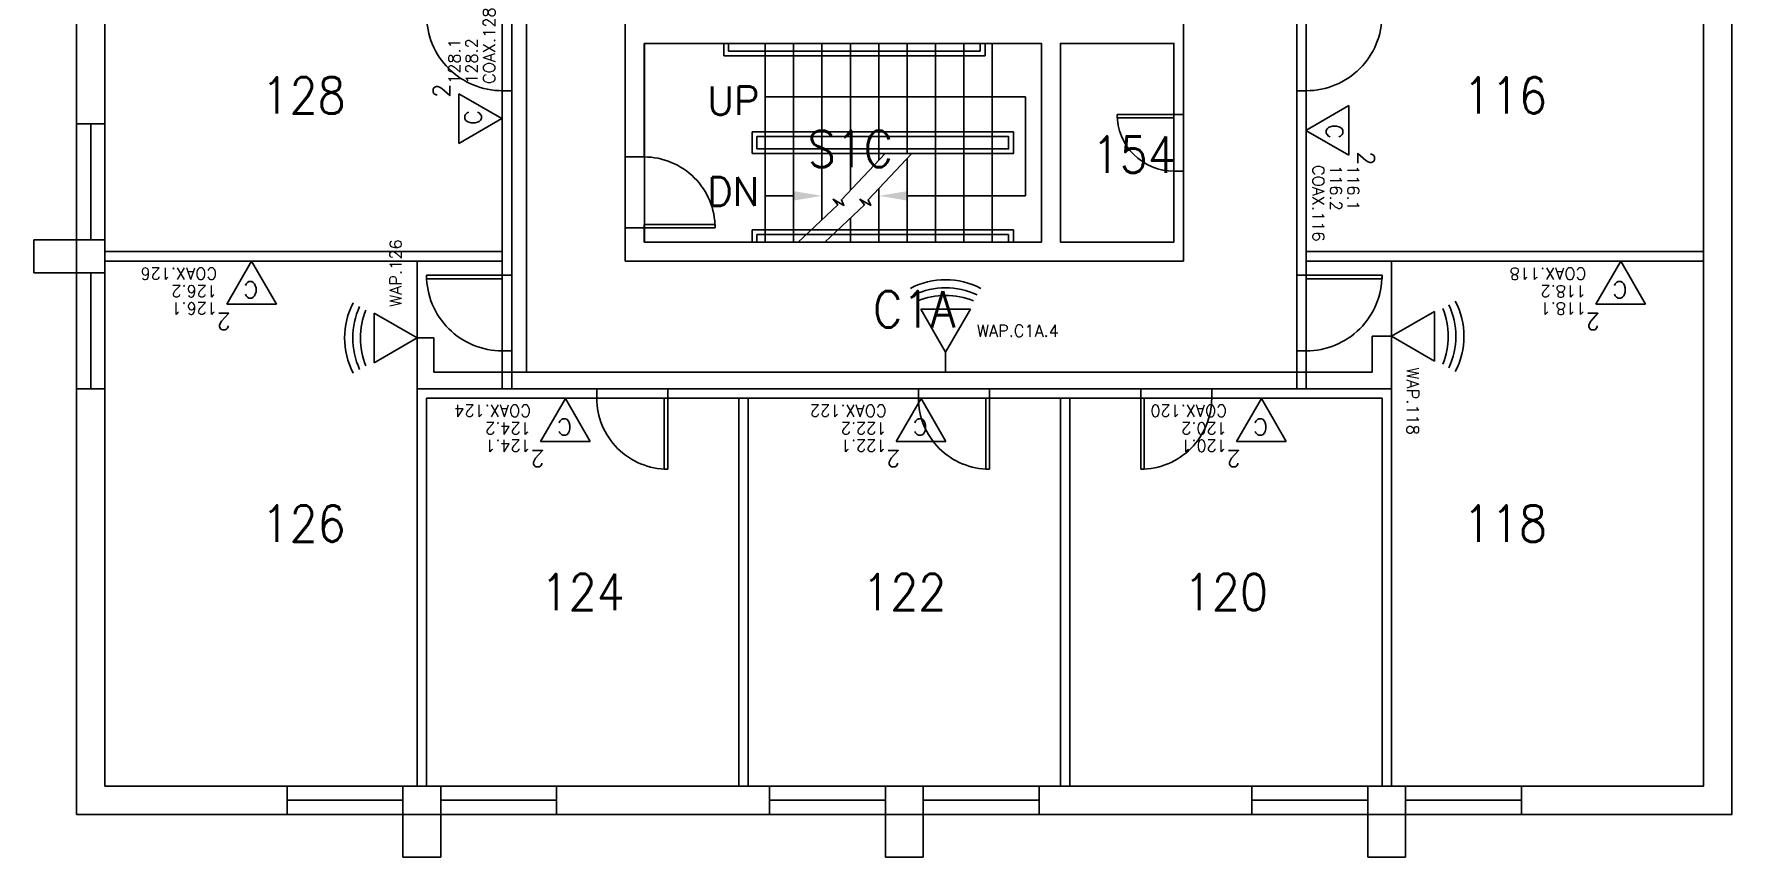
# Model space of a CAD drawing. Header units: inches. Extents: x -460 to 10305, y -938 to 5356.
# Drawn here: x -18 to 700, y 1931 to 2279 of the extents above; entities that cross this region are included whole.
import ezdxf
from ezdxf.enums import TextEntityAlignment as Align

# ---------------------------------------------------------------- set-up
doc = ezdxf.new("R2010")
doc.units = ezdxf.units.IN
doc.header["$MEASUREMENT"] = 0
doc.set_wipeout_variables(frame=1)
doc.linetypes.add('01-0263-01-DWG-BFP-ARCH$0$763', pattern=[5.0001, 5, -0.0001])
for name, color, linetype in [('01-0263-01-DWG-BFP-ARCH$0$SP-AREA', 250, '01-0263-01-DWG-BFP-ARCH$0$763'), ('01-0263-01-DWG-BFP-ARCH$0$SP-DOORS', 5, 'Continuous'), ('01-0263-01-DWG-BFP-ARCH$0$SP-GROSS', 30, 'Continuous'), ('01-0263-01-DWG-BFP-ARCH$0$SP-GUARDRAIL', 150, 'Continuous'), ('01-0263-01-DWG-BFP-ARCH$0$SP-RMNO', 7, 'Continuous'), ('01-0263-01-DWG-BFP-ARCH$0$SP-ROOM', 7, 'Continuous'), ('01-0263-01-DWG-BFP-ARCH$0$SP-STAIRS', 1, 'Continuous'), ('01-0263-01-DWG-BFP-ARCH$0$SP-TEXT', 72, 'Continuous'), ('01-0263-01-DWG-BFP-ARCH$0$SP-WALL', 7, 'Continuous'), ('01-0263-01-DWG-BFP-ARCH$0$SP-WINDOWS', 6, 'Continuous'), ('T-Anno-Soffit', 200, 'Continuous'), ('T-Comm-E', 1, 'Continuous'), ('T-Comm-E-Wireless', 1, 'Continuous'), ('T-Comm-Path', 40, 'Continuous')]:
    doc.layers.add(name, color=color, linetype=linetype)
doc.layers.get('01-0263-01-DWG-BFP-ARCH$0$SP-ROOM').off()
doc.styles.add('01-0263-01-DWG-BFP-ARCH$0$ROMANS', font='ROMANS.shx', dxfattribs={"width": 0.9})
doc.styles.add('01-0263-01-DWG-BFP-ARCH$0$STANDARD', font='TXT.shx', dxfattribs={"height": 12})
doc.styles.add('3-32', font='SIMPLEX.shx', dxfattribs={"height": 9})

# ---------------------------------------------------------------- blocks, each defined once
blk = doc.blocks.new('01-0263-01-DWG-BFP-ARCH$0$DOR00')
at = {"color": 0}
for p, q in [((0, 1), (0, 0)), ((1, 0), (1, 1))]:
    blk.add_line(p, q, dxfattribs=at)
blk = doc.blocks.new('01-0263-01-DWG-BFP-ARCH$0$DOR01')
at = {"color": 0}
for p, q in [((1, 1), (0, 1)), ((0, 1), (0, 0)), ((1, 0), (1, 1)), ((0, 0), (1, 0))]:
    blk.add_line(p, q, dxfattribs=at)
blk = doc.blocks.new('01-0263-01-DWG-BFP-ARCH$0$FMGRM1')
at = {"style": '01-0263-01-DWG-BFP-ARCH$0$ROMANS', "width": 0.9}
for tag, p in [('RMAREA', (0, -0.2836)), ('DATA1', (0, -0.443)), ('DATA2', (0, -0.6024)), ('DATA3', (0, -0.7618)), ('DATA4', (0, -0.9213)), ('DATA5', (0, -1.0807))]:
    blk.add_attdef(tag, text='', height=0.1172, dxfattribs=at).set_placement(p, align=Align.CENTER)
at = {"linetype": 'Continuous'}
blk.add_wipeout([(-0.375, -0.125), (0.375, -0.125), (0.375, 0.125), (-0.375, 0.125)], dxfattribs=at)
at = {"layer": '01-0263-01-DWG-BFP-ARCH$0$SP-RMNO', "style": '01-0263-01-DWG-BFP-ARCH$0$ROMANS', "width": 0.9}
blk.add_attdef('RMNUMB', text='', height=0.16, dxfattribs=at).set_placement((0, 0), align=Align.MIDDLE)
blk = doc.blocks.new('01-0263-01-DWG-BFP-ARCH', base_point=(1295.16, 1353.43))
at = {"layer": '01-0263-01-DWG-BFP-ARCH$0$SP-AREA'}
blk.add_lwpolyline([(1527.16, 2407.43), (1479.16, 2407.43), (1479.16, 1533.43), (1811.16, 1533.43), (1811.16, 2461.43), (1479.16, 2461.43), (1479.16, 2407.43), (1527.16, 2407.43), (1763.16, 2407.43), (1763.16, 1587.43), (1527.16, 1587.43), (1527.16, 2407.43)], close=True, dxfattribs=at)
at = {"layer": '01-0263-01-DWG-BFP-ARCH$0$SP-AREA', "linetype": 'Continuous'}
for points in [[(1475.16, 1591.43), (1475.16, 1723.43), (1307.16, 1723.43), (1307.16, 1591.43)], [(1983.16, 1591.43), (1983.16, 1723.43), (1815.16, 1723.43), (1815.16, 1591.43)], [(1535.36, 1679.37), (1703.16, 1679.43), (1703.16, 1595.43), (1535.36, 1595.37), (1535.36, 1679.37)], [(1759.16, 1658.05), (1759.16, 1679.43), (1711.16, 1679.43), (1711.16, 1595.43), (1759.16, 1595.43), (1759.16, 1625.43)], [(1307.16, 1365.43), (1439.16, 1365.43), (1439.16, 1533.43), (1475.16, 1533.43), (1475.16, 1587.43), (1307.16, 1587.43)], [(1851.16, 1365.43), (1983.16, 1365.43), (1983.16, 1587.43), (1815.16, 1587.43), (1815.16, 1533.43), (1851.16, 1533.43)], [(1443.16, 1365.43), (1575.16, 1365.43), (1575.16, 1529.43), (1443.16, 1529.43)], [(1711.16, 1529.43), (1579.16, 1529.43), (1579.16, 1365.43), (1711.16, 1365.43)], [(1715.16, 1365.43), (1847.16, 1365.43), (1847.16, 1529.43), (1715.16, 1529.43)]]:
    blk.add_lwpolyline(points, close=True, dxfattribs=at)
at = {"layer": '01-0263-01-DWG-BFP-ARCH$0$SP-DOORS'}
for points in [[(1475.16, 1659.43, -0.414214), (1443.16, 1691.43, -0.414214)], [(1815.16, 1659.43, 0.414214), (1847.16, 1691.43, 0.414214)], [(1759.16, 1625.43, -0.414214), (1735.16, 1649.43, -0.414214)], [(1535.16, 1631.43, -0.414214), (1565.16, 1601.43, -0.414214)], [(1475.16, 1549.43, -0.414214), (1443.16, 1581.43, -0.414214)], [(1815.16, 1549.43, 0.414214), (1847.16, 1581.43, 0.414214)], [(1515.16, 1529.43, 0.414214), (1545.16, 1499.43, 0.414214)], [(1651.16, 1529.43, 0.414214), (1681.16, 1499.43, 0.414214)], [(1775.16, 1529.43, -0.414214), (1745.16, 1499.43, -0.414214)]]:
    blk.add_lwpolyline(points, format="xyb", dxfattribs=at)
at = {"layer": '01-0263-01-DWG-BFP-ARCH$0$SP-GROSS'}
blk.add_lwpolyline([(1995.16, 2641.42), (1295.16, 2641.43), (1295.16, 1353.43), (1995.06, 1353.48), (1995.03, 1373.67), (1995.16, 2641.42)], close=True, dxfattribs=at)
at = {"layer": '01-0263-01-DWG-BFP-ARCH$0$SP-GUARDRAIL'}
for p, q in [((1568.88, 1679.43), (1568.88, 1674.21)), ((1568.88, 1674.21), (1679.3, 1674.21)), ((1570.88, 1679.43), (1570.88, 1676.21)), ((1570.88, 1676.21), (1677.3, 1676.21)), ((1677.3, 1676.21), (1677.3, 1679.43)), ((1679.3, 1674.21), (1679.3, 1679.43)), ((1580.87, 1595.43), (1580.87, 1600.64)), ((1580.87, 1600.64), (1691.28, 1600.64)), ((1582.87, 1595.43), (1582.87, 1598.64)), ((1582.87, 1598.64), (1689.28, 1598.64)), ((1689.28, 1598.64), (1689.28, 1595.43)), ((1691.28, 1600.64), (1691.28, 1595.43))]:
    blk.add_line(p, q, dxfattribs=at)
for points in [[(1580.87, 1642.01), (1580.87, 1637.43)], [(1691.28, 1637.43), (1691.28, 1642.01), (1580.87, 1642.01)], [(1691.28, 1637.43), (1691.28, 1632.84), (1580.87, 1632.84)], [(1580.87, 1632.84), (1580.87, 1637.43)], [(1582.87, 1640.01), (1582.87, 1637.43)], [(1689.28, 1637.43), (1689.28, 1640.01), (1582.87, 1640.01)], [(1689.28, 1637.43), (1689.28, 1634.84), (1582.87, 1634.84)], [(1582.87, 1634.84), (1582.87, 1637.43)]]:
    blk.add_lwpolyline(points, dxfattribs=at)
at = {"layer": '01-0263-01-DWG-BFP-ARCH$0$SP-STAIRS'}
for p, q in [((1586.37, 1595.43), (1586.37, 1679.43)), ((1598.37, 1595.43), (1598.37, 1679.43)), ((1610.37, 1604.88), (1610.37, 1679.43)), ((1622.37, 1617.34), (1622.37, 1679.43)), ((1634.37, 1630.02), (1634.37, 1679.43)), ((1646.37, 1632.84), (1646.37, 1679.43)), ((1658.37, 1595.43), (1658.37, 1679.43)), ((1670.37, 1595.43), (1670.37, 1679.43)), ((1682.37, 1595.43), (1682.37, 1679.43)), ((1646.37, 1595.43), (1646.37, 1630.75)), ((1634.37, 1595.43), (1634.37, 1618.07)), ((1622.37, 1595.43), (1622.37, 1605.53))]:
    blk.add_line(p, q, dxfattribs=at)
for points in [[(1600.3, 1595.43), (1617.04, 1611.14), (1615.08, 1613.53), (1619.65, 1610.92), (1618.56, 1613.31), (1637.04, 1632.84)], [(1611.6, 1595.43), (1628.34, 1611.14), (1626.39, 1613.53), (1630.95, 1610.92), (1629.87, 1613.31), (1648.35, 1632.84)]]:
    blk.add_lwpolyline(points, dxfattribs=at)
at = {"layer": '01-0263-01-DWG-BFP-ARCH$0$SP-TEXT'}
for p, q in [((1696.39, 1656.9), (1586.37, 1656.9)), ((1696.39, 1614.98), (1696.39, 1656.9)), ((1598.37, 1614.98), (1586.37, 1614.98)), ((1646.37, 1614.98), (1696.39, 1614.98))]:
    blk.add_line(p, q, dxfattribs=at)
for points in [[(1598.37, 1616.98), (1598.37, 1612.98), (1610.37, 1614.98)], [(1646.37, 1612.98), (1646.37, 1616.98), (1634.37, 1614.98)]]:
    blk.add_solid(points, dxfattribs=at)
at = {"layer": '01-0263-01-DWG-BFP-ARCH$0$SP-WALL'}
for p, q in [((1983.16, 2629.43), (1983.16, 1365.43)), ((1295.16, 1904.43), (1295.16, 1353.43)), ((1307.16, 1365.43), (1307.16, 1904.43)), ((1527.16, 1631.43), (1527.16, 1807.93)), ((1763.16, 1649.43), (1763.16, 1801.43)), ((1535.16, 1679.43), (1703.16, 1679.43)), ((1535.16, 1631.43), (1535.16, 1679.43)), ((1703.16, 1595.43), (1703.16, 1679.43)), ((1711.16, 1595.43), (1711.16, 1679.43)), ((1711.16, 1679.43), (1759.16, 1679.43)), ((1759.16, 1649.43), (1759.16, 1679.43)), ((1475.16, 1581.43), (1475.16, 1659.43)), ((1479.16, 1581.43), (1479.16, 1659.43)), ((1811.16, 1581.43), (1811.16, 1659.43)), ((1815.16, 1581.43), (1815.16, 1659.43)), ((1295.16, 1645.43), (1307.16, 1645.43)), ((1759.16, 1595.43), (1759.16, 1625.43)), ((1763.16, 1587.43), (1763.16, 1625.43)), ((1527.16, 1587.43), (1527.16, 1601.43)), ((1535.16, 1595.43), (1535.16, 1601.43)), ((1307.16, 1596.43), (1277.16, 1596.43)), ((1277.16, 1596.43), (1277.16, 1582.43)), ((1295.16, 1596.43), (1295.16, 1582.43)), ((1535.16, 1595.43), (1703.16, 1595.43)), ((1711.16, 1595.43), (1759.16, 1595.43)), ((1307.16, 1591.43), (1475.16, 1591.43)), ((1307.16, 1587.43), (1475.16, 1587.43)), ((1527.16, 1587.43), (1763.16, 1587.43)), ((1983.16, 1591.43), (1815.16, 1591.43)), ((1983.16, 1587.43), (1815.16, 1587.43)), ((1277.16, 1582.43), (1307.16, 1582.43)), ((1475.16, 1533.43), (1475.16, 1549.43)), ((1479.16, 1534.17), (1479.16, 1549.43)), ((1479.16, 1533.43), (1479.16, 1549.41)), ((1811.16, 1533.43), (1811.16, 1549.43)), ((1815.16, 1533.43), (1815.16, 1549.43)), ((1295.16, 1533.43), (1307.16, 1533.43)), ((1439.16, 1533.43), (1479.16, 1533.43)), ((1439.16, 1365.43), (1439.16, 1533.43)), ((1443.16, 1529.43), (1515.16, 1529.43)), ((1443.16, 1365.43), (1443.16, 1529.43)), ((1545.16, 1533.43), (1651.16, 1533.43)), ((1545.16, 1529.43), (1651.16, 1529.43)), ((1575.16, 1365.43), (1575.16, 1529.43)), ((1579.16, 1365.43), (1579.16, 1529.43)), ((1681.16, 1533.43), (1745.16, 1533.43)), ((1681.16, 1529.43), (1745.16, 1529.43)), ((1711.16, 1365.43), (1711.16, 1529.43)), ((1715.16, 1365.43), (1715.16, 1529.43)), ((1775.16, 1533.43), (1851.16, 1533.43)), ((1775.16, 1529.43), (1847.16, 1529.43)), ((1847.16, 1365.43), (1847.16, 1529.43)), ((1851.16, 1365.43), (1851.16, 1533.43)), ((1307.16, 1365.43), (1983.16, 1365.43)), ((1384.16, 1365.43), (1384.16, 1353.43)), ((1433.16, 1365.43), (1433.16, 1335.43)), ((1449.16, 1365.43), (1433.16, 1365.43)), ((1449.16, 1335.43), (1449.16, 1365.43)), ((1498.16, 1365.43), (1498.16, 1353.43)), ((1588.16, 1365.43), (1588.16, 1353.43)), ((1653.16, 1365.43), (1637.16, 1365.43)), ((1637.16, 1365.43), (1637.16, 1335.43)), ((1653.16, 1335.43), (1653.16, 1365.43)), ((1702.16, 1365.43), (1702.16, 1353.43)), ((1792.16, 1365.43), (1792.16, 1353.43)), ((1841.16, 1365.43), (1841.16, 1335.43)), ((1857.16, 1365.43), (1841.16, 1365.43)), ((1857.16, 1335.43), (1857.16, 1365.43)), ((1906.16, 1365.43), (1906.16, 1353.43)), ((1295.16, 1353.43), (1995.16, 1353.43)), ((1433.16, 1335.43), (1449.16, 1335.43)), ((1637.16, 1335.43), (1653.16, 1335.43)), ((1841.16, 1335.43), (1857.16, 1335.43))]:
    blk.add_line(p, q, dxfattribs=at)
blk.add_lwpolyline([(1449.16, 1353.43), (1639.16, 1353.43)], dxfattribs=at)
at = {"layer": '01-0263-01-DWG-BFP-ARCH$0$SP-WINDOWS'}
for p, q in [((1301.16, 1645.43), (1301.16, 1596.43)), ((1301.16, 1533.43), (1301.16, 1582.43)), ((1384.16, 1359.43), (1433.16, 1359.43)), ((1498.16, 1359.43), (1449.16, 1359.43)), ((1588.16, 1359.43), (1637.16, 1359.43)), ((1702.16, 1359.43), (1653.16, 1359.43)), ((1792.16, 1359.43), (1841.16, 1359.43)), ((1906.16, 1359.43), (1857.16, 1359.43))]:
    blk.add_line(p, q, dxfattribs=at)
at = {"layer": '01-0263-01-DWG-BFP-ARCH$0$SP-DOORS'}
for p, xscale, yscale, zscale, rotation in [((1759.16, 1649.43), 24, 1.5, 24, 180), ((1475.16, 1581.43), 32, 1.5, 32, 180), ((1545.16, 1529.43), 30, -1.5, 30, 270.0000000000064), ((1681.16, 1529.43), 30, -1.5, 30, 270), ((1745.16, 1529.43), 30, 1.5, 30, 270)]:
    blk.add_blockref('01-0263-01-DWG-BFP-ARCH$0$DOR01', p, dxfattribs=dict(at, xscale=xscale, yscale=yscale, zscale=zscale, rotation=rotation))
for p, xscale, yscale, zscale in [((1535.16, 1601.43), 30, 1.5, 30), ((1815.16, 1581.43), 32, -1.5, 32)]:
    blk.add_blockref('01-0263-01-DWG-BFP-ARCH$0$DOR01', p, dxfattribs=dict(at, xscale=xscale, yscale=yscale, zscale=zscale))
at = {"layer": '01-0263-01-DWG-BFP-ARCH$0$SP-WALL'}
for p, xscale, yscale, zscale, rotation in [((1475.16, 1691.43), 32, 4, 32, 270), ((1815.16, 1691.43), 32, -4, 32, 270), ((1759.16, 1649.43), 24, 4, 24, 270), ((1535.16, 1601.43), 30, 8, 30, 90), ((1475.16, 1581.43), 32, 4, 32, 270), ((1815.16, 1581.43), 32, -4, 32, 270), ((1545.16, 1529.43), 30, -4, 30, 180), ((1681.16, 1529.43), 30, -4, 30, 180)]:
    blk.add_blockref('01-0263-01-DWG-BFP-ARCH$0$DOR00', p, dxfattribs=dict(at, xscale=xscale, yscale=yscale, zscale=zscale, rotation=rotation))
at = {"layer": '01-0263-01-DWG-BFP-ARCH$0$SP-WALL', "xscale": 30, "yscale": 4, "zscale": 30}
blk.add_blockref('01-0263-01-DWG-BFP-ARCH$0$DOR00', (1745.16, 1529.43), dxfattribs=at)
at = {"layer": '01-0263-01-DWG-BFP-ARCH$0$SP-TEXT', "style": '01-0263-01-DWG-BFP-ARCH$0$STANDARD'}
for s, p in [('UP', (1583.92, 1655.25)), ('DN', (1583.92, 1616.82))]:
    blk.add_text(s, height=12, dxfattribs=at).set_placement(p, align=Align.MIDDLE_RIGHT)
at = {"layer": '01-0263-01-DWG-BFP-ARCH$0$SP-ROOM'}
ref = blk.add_blockref('01-0263-01-DWG-BFP-ARCH$0$FMGRM1', (1391.16, 1657.43), dxfattribs=dict(at, xscale=96, yscale=96, zscale=96))
ref.add_attrib('RMNUMB', '128', dxfattribs={"layer": '01-0263-01-DWG-BFP-ARCH$0$SP-RMNO', "height": 15.36, "style": '01-0263-01-DWG-BFP-ARCH$0$ROMANS', "width": 0.9}).set_placement((1391.16, 1657.43), align=Align.MIDDLE)
ref = blk.add_blockref('01-0263-01-DWG-BFP-ARCH$0$FMGRM1', (1899.16, 1657.43), dxfattribs=dict(at, xscale=96, yscale=96, zscale=96))
ref.add_attrib('RMNUMB', '116', dxfattribs={"layer": '01-0263-01-DWG-BFP-ARCH$0$SP-RMNO', "height": 15.36, "style": '01-0263-01-DWG-BFP-ARCH$0$ROMANS', "width": 0.9}).set_placement((1899.16, 1657.43), align=Align.MIDDLE)
ref = blk.add_blockref('01-0263-01-DWG-BFP-ARCH$0$FMGRM1', (1622.37, 1634.84), dxfattribs=dict(at, xscale=96, yscale=96, zscale=96))
ref.add_attrib('RMNUMB', 'S1C', dxfattribs={"layer": '01-0263-01-DWG-BFP-ARCH$0$SP-RMNO', "height": 15.36, "style": '01-0263-01-DWG-BFP-ARCH$0$ROMANS', "width": 0.9}).set_placement((1622.37, 1634.84), align=Align.MIDDLE)
ref = blk.add_blockref('01-0263-01-DWG-BFP-ARCH$0$FMGRM1', (1742.19, 1632.46), dxfattribs=dict(at, xscale=96, yscale=96, zscale=96))
ref.add_attrib('RMNUMB', '154', dxfattribs={"layer": '01-0263-01-DWG-BFP-ARCH$0$SP-RMNO', "height": 15.36, "style": '01-0263-01-DWG-BFP-ARCH$0$ROMANS', "width": 0.9}).set_placement((1742.19, 1632.46), align=Align.MIDDLE)
ref = blk.add_blockref('01-0263-01-DWG-BFP-ARCH$0$FMGRM1', (1649.37, 1567.05), dxfattribs=dict(at, xscale=96, yscale=96, zscale=96))
ref.add_attrib('RMNUMB', 'C1A', dxfattribs={"layer": '01-0263-01-DWG-BFP-ARCH$0$SP-RMNO', "height": 15.36, "style": '01-0263-01-DWG-BFP-ARCH$0$ROMANS', "width": 0.9}).set_placement((1649.37, 1567.05), align=Align.MIDDLE)
ref = blk.add_blockref('01-0263-01-DWG-BFP-ARCH$0$FMGRM1', (1391.16, 1476.43), dxfattribs=dict(at, xscale=96, yscale=96, zscale=96))
ref.add_attrib('RMNUMB', '126', dxfattribs={"layer": '01-0263-01-DWG-BFP-ARCH$0$SP-RMNO', "height": 15.36, "style": '01-0263-01-DWG-BFP-ARCH$0$ROMANS', "width": 0.9}).set_placement((1391.16, 1476.43), align=Align.MIDDLE)
ref = blk.add_blockref('01-0263-01-DWG-BFP-ARCH$0$FMGRM1', (1899.16, 1476.43), dxfattribs=dict(at, xscale=96, yscale=96, zscale=96))
ref.add_attrib('RMNUMB', '118', dxfattribs={"layer": '01-0263-01-DWG-BFP-ARCH$0$SP-RMNO', "height": 15.36, "style": '01-0263-01-DWG-BFP-ARCH$0$ROMANS', "width": 0.9}).set_placement((1899.16, 1476.43), align=Align.MIDDLE)
ref = blk.add_blockref('01-0263-01-DWG-BFP-ARCH$0$FMGRM1', (1509.16, 1447.43), dxfattribs=dict(at, xscale=96, yscale=96, zscale=96))
ref.add_attrib('RMNUMB', '124', dxfattribs={"layer": '01-0263-01-DWG-BFP-ARCH$0$SP-RMNO', "height": 15.36, "style": '01-0263-01-DWG-BFP-ARCH$0$ROMANS', "width": 0.9}).set_placement((1509.16, 1447.43), align=Align.MIDDLE)
ref = blk.add_blockref('01-0263-01-DWG-BFP-ARCH$0$FMGRM1', (1645.16, 1447.43), dxfattribs=dict(at, xscale=96, yscale=96, zscale=96))
ref.add_attrib('RMNUMB', '122', dxfattribs={"layer": '01-0263-01-DWG-BFP-ARCH$0$SP-RMNO', "height": 15.36, "style": '01-0263-01-DWG-BFP-ARCH$0$ROMANS', "width": 0.9}).set_placement((1645.16, 1447.43), align=Align.MIDDLE)
ref = blk.add_blockref('01-0263-01-DWG-BFP-ARCH$0$FMGRM1', (1781.16, 1447.43), dxfattribs=dict(at, xscale=96, yscale=96, zscale=96))
ref.add_attrib('RMNUMB', '120', dxfattribs={"layer": '01-0263-01-DWG-BFP-ARCH$0$SP-RMNO', "height": 15.36, "style": '01-0263-01-DWG-BFP-ARCH$0$ROMANS', "width": 0.9}).set_placement((1781.16, 1447.43), align=Align.MIDDLE)
blk = doc.blocks.new('WIRELESS')
for p, q in [((10.5, 18.19), (-10.5, 18.19)), ((-10.5, 18.19), (0, 0)), ((0, 0), (10.5, 18.19))]:
    blk.add_line(p, q)
for centre, start, end in [((0, -1.44), 62.42971, 117.57029), ((0, -4.89), 65.52052, 114.47948), ((0, -8.1), 68.40947, 111.59053)]:
    blk.add_arc(centre, 32.08, start, end)
at = {"style": '3-32', "flags": 1}
for tag, p in [('RM_NUMBER', (50.85, 153.68)), ('UTP_CATEGORY', (50.85, 140.31)), ('QUANTITY_UTP', (50.85, 127.18)), ('WIRELESS_OUTLET_LOCATION', (50.85, 114.16)), ('TELECOMM_ROOM', (50.85, 100.31)), ('QTY_COAX', (50.33, 74.2)), ('POS_2', (166.1, 63.3)), ('POS_3', (166.1, 55.3)), ('POS_4', (166.1, 46.8)), ('POS_5', (166.1, 38.67)), ('POS_6', (166.1, 30.05))]:
    blk.add_attdef(tag, p, '', height=5, dxfattribs=at)
at = {"flags": 1}
for tag, p in [('SERIAL_NUMBER', (51.84, 50.25)), ('MAC_ADDRESS', (51.84, 26.25)), ('ELEVATION', (51.84, 2.25)), ('WO_NUMBER', (53.96, -25.57))]:
    blk.add_attdef(tag, text='', height=5, dxfattribs=at).set_placement(p, align=Align.BOTTOM_LEFT)
at = {"style": '3-32'}
blk.add_attdef('POS_1', (13.17, 6.52), '', height=5, dxfattribs=at)
blk = doc.blocks.new('VOICE(1)DATA(1)COAX(1)')
for p, q in [((0, 0), (-10.5, 18.19)), ((-10.5, 18.19), (10.5, 18.19)), ((10.5, 18.19), (0, 0))]:
    blk.add_line(p, q)
at = {"char_height": 7, "attachment_point": 1, "style": '3-32'}
for s, insert, width in [('2', (8.78, 29.02), 11.7808), ('C', (-2.75, 15.62), 12.7033)]:
    blk.add_mtext(s, dxfattribs=dict(at, insert=insert, width=width))
at = {"style": '3-32', "flags": 1}
for tag, p in [('RM_NUMBER', (92.08, 138.94)), ('UTP_CATEGORY', (92.08, 125.57)), ('QUANTITY_UTP', (92.08, 112.44)), ('WIRELESS_OUTLET_LOCATION', (92.08, 99.43)), ('TELECOMM_ROOM', (92.08, 85.57)), ('QTY_COAX', (91.33, 59.47)), ('POS_4', (202.73, 34.3)), ('POS_5', (202.73, 26.05)), ('POS_6', (202.73, 17.55))]:
    blk.add_attdef(tag, p, '', height=5, dxfattribs=at)
at = {"flags": 1}
blk.add_attdef('WO_NUMBER', text='', height=5, dxfattribs=at).set_placement((90.2, 43.13), align=Align.BOTTOM_LEFT)
at = {"style": '3-32'}
for tag, p in [('POS_1', (14.63, 17.54)), ('POS_2', (14.64, 10.22)), ('POS_3', (14.62, 2.8))]:
    blk.add_attdef(tag, p, '', height=5, dxfattribs=at)

msp = doc.modelspace()

# ---------------------------------------------------------------- block references
msp.add_blockref('01-0263-01-DWG-BFP-ARCH', (0.26, 1949.11))

# ---------------------------------------------------------------- next in the draw order: linework, layer by layer
at = {"layer": 'T-Anno-Soffit'}
for p, q in [((144.26, 2129.11), (144.26, 2183.11)), ((556.26, 2129.11), (556.26, 2183.11))]:
    msp.add_line(p, q, dxfattribs=at)
at = {"layer": 'T-Comm-Path'}
for points in [[(236.26, 2635.11), (190.53, 2635.11), (190.53, 2136.12), (151.28, 2136.12), (151.28, 2150.58), (144.26, 2150.58)], [(236.26, 2635.11), (190.53, 2635.11), (190.53, 2136.12), (367.73, 2136.12), (367.73, 2144.56)], [(236.26, 2635.11), (190.53, 2635.11), (190.53, 2136.12), (548.16, 2136.12), (548.16, 2151.27), (556.26, 2151.27)]]:
    msp.add_lwpolyline(points, dxfattribs=at)

# ---------------------------------------------------------------- next in the draw order: block references
at = {"layer": 'T-Comm-E'}
for p, rotation, values in [((180.06, 2243.36), 90, {'POS_1': '128.1', 'POS_2': '128.2', 'POS_3': 'COAX.128'}), ((520.06, 2238.31), 270, {'POS_1': '116.1', 'POS_2': '116.2', 'POS_3': 'COAX.116'}), ((74.31, 2183.04), 180, {'POS_1': '126.1', 'POS_2': '126.2', 'POS_3': 'COAX.126'}), ((653.23, 2183.04), 180, {'POS_1': '118.1', 'POS_2': '118.2', 'POS_3': 'COAX.118'}), ((207.01, 2125.04), 180, {'POS_1': '124.1', 'POS_2': '124.2', 'POS_3': 'COAX.124'}), ((357.39, 2125.04), 180, {'POS_1': '122.1', 'POS_2': '122.2', 'POS_3': 'COAX.122'}), ((501.3, 2125.04), 180, {'POS_1': '120.1', 'POS_2': '120.2', 'POS_3': 'COAX.120'})]:
    msp.add_blockref('VOICE(1)DATA(1)COAX(1)', p, dxfattribs=dict(at, rotation=rotation)).add_auto_attribs(values)
at = {"layer": 'T-Comm-E-Wireless'}
for p, rotation, values in [((144.26, 2150.58), 90, {'POS_1': 'WAP.126'}), ((556.26, 2151.27), 270, {'POS_1': 'WAP.118'})]:
    msp.add_blockref('WIRELESS', p, dxfattribs=dict(at, rotation=rotation)).add_auto_attribs(values)
msp.add_blockref('WIRELESS', (367.73, 2144.56), dxfattribs=at).add_auto_attribs({'POS_1': 'WAP.C1A.4'})

doc.saveas('drawing.dxf')
